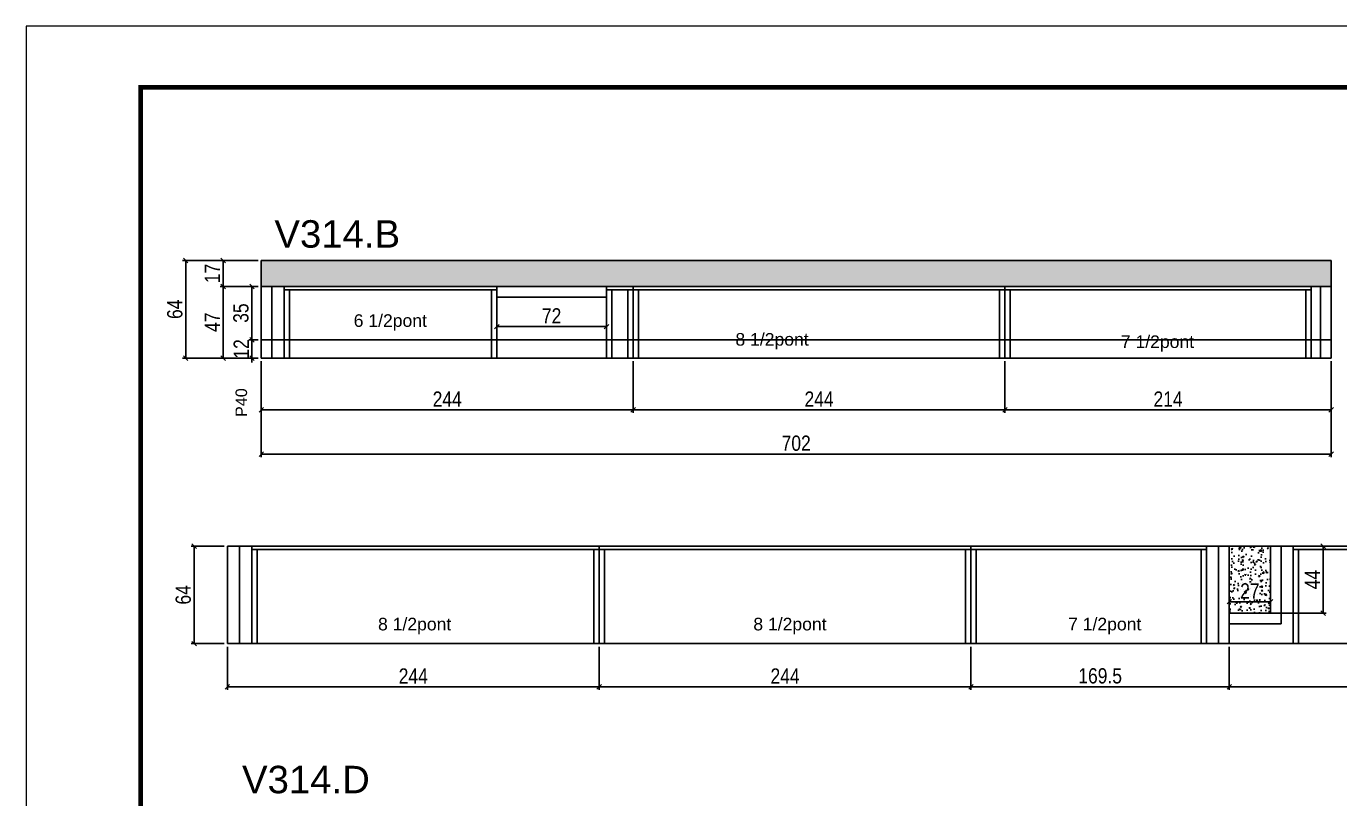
# Model space of a CAD drawing. Extents: x -3394 to 16474, y -5031 to 14397.
# Drawn here: x 5857 to 6719, y 8147 to 8654 of the extents above; entities that cross this region are included whole.
import ezdxf

# ---------------------------------------------------------------- set-up
doc = ezdxf.new("R2010")
doc.units = 0
doc.linetypes.add('DASHED', pattern=[0.75, 0.5, -0.25])
doc.layers.get('0').update_dxf_attribs({"linetype": 'CONTINUOUS'})
doc.layers.get('Defpoints').update_dxf_attribs({"linetype": 'CONTINUOUS'})
for name, color, linetype in [('COTA', 241, 'CONTINUOUS'), ('NOMENCLATURA', 7, 'CONTINUOUS'), ('Painéis', 200, 'CONTINUOUS'), ('PONTALETE', 7, 'CONTINUOUS'), ('SARR_2.2x7', 40, 'CONTINUOUS'), ('SARR_3.5x7', 81, 'CONTINUOUS')]:
    doc.layers.add(name, color=color, linetype=linetype)
doc.layers.add('Folhas', color=255, linetype='CONTINUOUS', lineweight=9)
doc.layers.add('SARRAFO DE PRESSAO', color=251, linetype='DASHED', lineweight=9)
doc.styles.add('ARIAL', font='arial.ttf')
doc.styles.add('COTA TECNICA', font='techl___.ttf', dxfattribs={"height": 10})
doc.dimstyles.new('PAINEL', dxfattribs={"dimtxt": 10, "dimasz": 3, "dimexe": 3, "dimexo": 3, "dimgap": 3, "dimtad": 1, "dimdec": 1, "dimzin": 12, "dimdsep": 46, "dimtxsty": 'COTA TECNICA', "dimblk1": 'OBLIQUE', "dimblk2": 'OBLIQUE', "dimsah": 1, "dimcen": 0.9, "dimclrd": 4, "dimclre": 4, "dimclrt": 240, "dimadec": 1, "dimazin": 3, "dimtfac": 1, "dimtdec": 1, "dimtmove": 0, "dimatfit": 3, "dimfxl": 1, "dimtolj": 1, "dimtzin": 12, "dimarcsym": 0})

# ---------------------------------------------------------------- blocks, each defined once
blk = doc.blocks.new('9999999999')
at = {"layer": 'Folhas'}
blk.add_lwpolyline([(98138.98, 34190.21), (99623.98, 34190.21), (99623.98, 35240.21), (98138.98, 35240.21)], close=True, dxfattribs=at)
at = {"layer": 'Folhas', "color": 30, "const_width": 3}
blk.add_lwpolyline([(98213.98, 34230.21), (99583.98, 34230.21), (99583.98, 35200.21), (98213.98, 35200.21)], close=True, dxfattribs=at)
blk = doc.blocks.new('_Oblique')
at = {"color": 0, "linetype": 'ByBlock', "lineweight": -2}
blk.add_line((-0.5, -0.5), (0.5, 0.5), dxfattribs=at)
blk = doc.blocks.new('*D603')
at = {"layer": 'COTA', "color": 4, "linetype": 'Continuous', "lineweight": -2, "transparency": 16777216}
for p, q in [((6499.47, 8434.06), (6499.47, 8400.09)), ((6713.47, 8434.06), (6713.47, 8400.09)), ((6713.47, 8402.09), (6499.47, 8402.09))]:
    blk.add_line(p, q, dxfattribs=at)
at = {"layer": 'Defpoints', "color": 0, "linetype": 'Continuous', "transparency": 16777216}
for p in [(6499.47, 8436.06), (6713.47, 8436.06), (6499.47, 8402.09)]:
    blk.add_point(p, dxfattribs=at)
at = {"layer": 'COTA', "color": 4, "linetype": 'Continuous', "lineweight": -2, "transparency": 16777216, "xscale": 3, "yscale": 3, "zscale": 3, "rotation": 180}
blk.add_blockref('_Oblique', (6499.47, 8402.09), dxfattribs=at)
at = {"layer": 'COTA', "color": 4, "linetype": 'Continuous', "lineweight": -2, "transparency": 16777216, "xscale": 3, "yscale": 3, "zscale": 3}
blk.add_blockref('_Oblique', (6713.47, 8402.09), dxfattribs=at)
at = {"layer": 'COTA', "color": 240, "linetype": 'Continuous', "transparency": 16777216, "insert": (6606.47, 8409.17), "char_height": 10, "attachment_point": 5, "style": 'COTA TECNICA'}
blk.add_mtext('\\A1;214', dxfattribs=at)
blk = doc.blocks.new('*D604')
at = {"layer": 'COTA', "color": 4, "linetype": 'Continuous', "lineweight": -2, "transparency": 16777216}
for p, q in [((6011.44, 8434.06), (6011.44, 8400.09)), ((6255.47, 8434.06), (6255.47, 8400.09)), ((6255.47, 8402.09), (6011.44, 8402.09))]:
    blk.add_line(p, q, dxfattribs=at)
at = {"layer": 'Defpoints', "color": 0, "linetype": 'Continuous', "transparency": 16777216}
for p in [(6011.44, 8436.06), (6255.47, 8436.06), (6011.44, 8402.09)]:
    blk.add_point(p, dxfattribs=at)
at = {"layer": 'COTA', "color": 4, "linetype": 'Continuous', "lineweight": -2, "transparency": 16777216, "xscale": 3, "yscale": 3, "zscale": 3, "rotation": 180}
blk.add_blockref('_Oblique', (6011.44, 8402.09), dxfattribs=at)
at = {"layer": 'COTA', "color": 4, "linetype": 'Continuous', "lineweight": -2, "transparency": 16777216, "xscale": 3, "yscale": 3, "zscale": 3}
blk.add_blockref('_Oblique', (6255.47, 8402.09), dxfattribs=at)
at = {"layer": 'COTA', "color": 240, "linetype": 'Continuous', "transparency": 16777216, "insert": (6133.45, 8409.17), "char_height": 10, "attachment_point": 5, "style": 'COTA TECNICA'}
blk.add_mtext('\\A1;244', dxfattribs=at)
blk = doc.blocks.new('*D605')
at = {"layer": 'COTA', "color": 4, "linetype": 'Continuous', "lineweight": -2, "transparency": 16777216}
for p, q in [((6011.44, 8434.06), (6011.44, 8371.07)), ((6713.47, 8434.06), (6713.47, 8371.07)), ((6713.47, 8373.07), (6011.44, 8373.07))]:
    blk.add_line(p, q, dxfattribs=at)
at = {"layer": 'Defpoints', "color": 0, "linetype": 'Continuous', "transparency": 16777216}
for p in [(6011.44, 8436.06), (6713.47, 8436.06), (6011.44, 8373.07)]:
    blk.add_point(p, dxfattribs=at)
at = {"layer": 'COTA', "color": 4, "linetype": 'Continuous', "lineweight": -2, "transparency": 16777216, "xscale": 3, "yscale": 3, "zscale": 3, "rotation": 180}
blk.add_blockref('_Oblique', (6011.44, 8373.07), dxfattribs=at)
at = {"layer": 'COTA', "color": 4, "linetype": 'Continuous', "lineweight": -2, "transparency": 16777216, "xscale": 3, "yscale": 3, "zscale": 3}
blk.add_blockref('_Oblique', (6713.47, 8373.07), dxfattribs=at)
at = {"layer": 'COTA', "color": 240, "linetype": 'Continuous', "transparency": 16777216, "insert": (6362.45, 8380.17), "char_height": 10, "attachment_point": 5, "style": 'COTA TECNICA'}
blk.add_mtext('\\A1;702', dxfattribs=at)
blk = doc.blocks.new('*D606')
at = {"layer": 'COTA', "color": 4, "linetype": 'Continuous', "lineweight": -2, "transparency": 16777216}
for p, q in [((6009.44, 8483.06), (5984.4, 8483.06)), ((5986.4, 8436.06), (5986.4, 8483.06)), ((6009.44, 8436.06), (5984.4, 8436.06))]:
    blk.add_line(p, q, dxfattribs=at)
at = {"layer": 'Defpoints', "color": 0, "linetype": 'Continuous', "transparency": 16777216}
for p in [(5986.4, 8483.06), (6011.44, 8483.06), (6011.44, 8436.06)]:
    blk.add_point(p, dxfattribs=at)
at = {"layer": 'COTA', "color": 4, "linetype": 'Continuous', "lineweight": -2, "transparency": 16777216, "xscale": 3, "yscale": 3, "zscale": 3}
for p, rotation in [((5986.4, 8483.06), 90), ((5986.4, 8436.06), 270)]:
    blk.add_blockref('_Oblique', p, dxfattribs=dict(at, rotation=rotation))
at = {"layer": 'COTA', "color": 240, "linetype": 'Continuous', "transparency": 16777216, "insert": (5979.32, 8459.56), "char_height": 10, "attachment_point": 5, "rotation": 90, "style": 'COTA TECNICA'}
blk.add_mtext('\\A1;47', dxfattribs=at)
blk = doc.blocks.new('*D607')
at = {"layer": 'COTA', "color": 4, "linetype": 'Continuous', "lineweight": -2, "transparency": 16777216}
for p, q in [((6009.44, 8500.06), (5984.4, 8500.06)), ((5986.4, 8483.06), (5986.4, 8500.06)), ((6009.44, 8483.06), (5984.4, 8483.06))]:
    blk.add_line(p, q, dxfattribs=at)
at = {"layer": 'Defpoints', "color": 0, "linetype": 'Continuous', "transparency": 16777216}
for p in [(5986.4, 8500.06), (6011.44, 8500.06), (6011.44, 8483.06)]:
    blk.add_point(p, dxfattribs=at)
at = {"layer": 'COTA', "color": 4, "linetype": 'Continuous', "lineweight": -2, "transparency": 16777216, "xscale": 3, "yscale": 3, "zscale": 3}
for p, rotation in [((5986.4, 8500.06), 90), ((5986.4, 8483.06), 270)]:
    blk.add_blockref('_Oblique', p, dxfattribs=dict(at, rotation=rotation))
at = {"layer": 'COTA', "color": 240, "linetype": 'Continuous', "transparency": 16777216, "insert": (5979.32, 8491.56), "char_height": 10, "attachment_point": 5, "rotation": 90, "style": 'COTA TECNICA'}
blk.add_mtext('\\A1;17', dxfattribs=at)
blk = doc.blocks.new('*D608')
at = {"layer": 'COTA', "color": 4, "linetype": 'Continuous', "lineweight": -2, "transparency": 16777216}
for p, q in [((6009.44, 8500.06), (5959.83, 8500.06)), ((5961.83, 8500.06), (5961.83, 8436.06)), ((6009.44, 8436.06), (5959.83, 8436.06))]:
    blk.add_line(p, q, dxfattribs=at)
at = {"layer": 'Defpoints', "color": 0, "linetype": 'Continuous', "transparency": 16777216}
for p in [(6011.44, 8500.06), (5961.83, 8436.06), (6011.44, 8436.06)]:
    blk.add_point(p, dxfattribs=at)
at = {"layer": 'COTA', "color": 4, "linetype": 'Continuous', "lineweight": -2, "transparency": 16777216, "xscale": 3, "yscale": 3, "zscale": 3}
for p, rotation in [((5961.83, 8500.06), 90), ((5961.83, 8436.06), 270)]:
    blk.add_blockref('_Oblique', p, dxfattribs=dict(at, rotation=rotation))
at = {"layer": 'COTA', "color": 240, "linetype": 'Continuous', "transparency": 16777216, "insert": (5954.73, 8468.06), "char_height": 10, "attachment_point": 5, "rotation": 90, "style": 'COTA TECNICA'}
blk.add_mtext('\\A1;64', dxfattribs=at)
blk = doc.blocks.new('*D602')
at = {"layer": 'COTA', "color": 4, "linetype": 'Continuous', "lineweight": -2, "transparency": 16777216}
for p, q in [((6255.47, 8434.06), (6255.47, 8400.09)), ((6499.47, 8434.06), (6499.47, 8400.09)), ((6255.47, 8402.09), (6499.47, 8402.09))]:
    blk.add_line(p, q, dxfattribs=at)
at = {"layer": 'Defpoints', "color": 0, "linetype": 'Continuous', "transparency": 16777216}
for p in [(6255.47, 8436.06), (6499.47, 8436.06), (6499.47, 8402.09)]:
    blk.add_point(p, dxfattribs=at)
at = {"layer": 'COTA', "color": 4, "linetype": 'Continuous', "lineweight": -2, "transparency": 16777216, "xscale": 3, "yscale": 3, "zscale": 3, "rotation": 180}
blk.add_blockref('_Oblique', (6255.47, 8402.09), dxfattribs=at)
at = {"layer": 'COTA', "color": 4, "linetype": 'Continuous', "lineweight": -2, "transparency": 16777216, "xscale": 3, "yscale": 3, "zscale": 3}
blk.add_blockref('_Oblique', (6499.47, 8402.09), dxfattribs=at)
at = {"layer": 'COTA', "color": 240, "linetype": 'Continuous', "transparency": 16777216, "insert": (6377.47, 8409.17), "char_height": 10, "attachment_point": 5, "style": 'COTA TECNICA'}
blk.add_mtext('\\A1;244', dxfattribs=at)
blk = doc.blocks.new('*D743')
at = {"layer": 'COTA', "color": 4, "linetype": 'Continuous', "lineweight": -2, "transparency": 16777216}
for p, q in [((5989.16, 8246.77), (5989.16, 8218.46)), ((6233.16, 8246.77), (6233.16, 8218.46)), ((5989.16, 8220.46), (6233.16, 8220.46))]:
    blk.add_line(p, q, dxfattribs=at)
at = {"layer": 'Defpoints', "color": 0, "linetype": 'Continuous', "transparency": 16777216}
for p in [(5989.16, 8248.77), (6233.16, 8248.77), (6233.16, 8220.46)]:
    blk.add_point(p, dxfattribs=at)
at = {"layer": 'COTA', "color": 4, "linetype": 'Continuous', "lineweight": -2, "transparency": 16777216, "xscale": 3, "yscale": 3, "zscale": 3, "rotation": 180}
blk.add_blockref('_Oblique', (5989.16, 8220.46), dxfattribs=at)
at = {"layer": 'COTA', "color": 4, "linetype": 'Continuous', "lineweight": -2, "transparency": 16777216, "xscale": 3, "yscale": 3, "zscale": 3}
blk.add_blockref('_Oblique', (6233.16, 8220.46), dxfattribs=at)
at = {"layer": 'COTA', "color": 240, "linetype": 'Continuous', "transparency": 16777216, "insert": (6111.16, 8227.53), "char_height": 10, "attachment_point": 5, "style": 'COTA TECNICA'}
blk.add_mtext('\\A1;244', dxfattribs=at)
blk = doc.blocks.new('*D744')
at = {"layer": 'COTA', "color": 4, "linetype": 'Continuous', "lineweight": -2, "transparency": 16777216}
for p, q in [((6646.66, 8246.77), (6646.66, 8218.46)), ((6839.16, 8246.77), (6839.16, 8218.46)), ((6646.66, 8220.46), (6839.16, 8220.46))]:
    blk.add_line(p, q, dxfattribs=at)
at = {"layer": 'Defpoints', "color": 0, "linetype": 'Continuous', "transparency": 16777216}
for p in [(6646.66, 8248.77), (6839.16, 8248.77), (6839.16, 8220.46)]:
    blk.add_point(p, dxfattribs=at)
at = {"layer": 'COTA', "color": 4, "linetype": 'Continuous', "lineweight": -2, "transparency": 16777216, "xscale": 3, "yscale": 3, "zscale": 3, "rotation": 180}
blk.add_blockref('_Oblique', (6646.66, 8220.46), dxfattribs=at)
at = {"layer": 'COTA', "color": 4, "linetype": 'Continuous', "lineweight": -2, "transparency": 16777216, "xscale": 3, "yscale": 3, "zscale": 3}
blk.add_blockref('_Oblique', (6839.16, 8220.46), dxfattribs=at)
at = {"layer": 'COTA', "color": 240, "linetype": 'Continuous', "transparency": 16777216, "insert": (6742.91, 8227.6), "char_height": 10, "attachment_point": 5, "style": 'COTA TECNICA'}
blk.add_mtext('\\A1;192.5', dxfattribs=at)
blk = doc.blocks.new('*D761')
at = {"layer": 'COTA', "color": 4, "linetype": 'Continuous', "lineweight": -2, "transparency": 16777216}
for p, q in [((5987.16, 8312.77), (5965.35, 8312.77)), ((5967.35, 8312.77), (5967.35, 8248.77)), ((5987.16, 8248.77), (5965.35, 8248.77))]:
    blk.add_line(p, q, dxfattribs=at)
at = {"layer": 'Defpoints', "color": 0, "linetype": 'Continuous', "transparency": 16777216}
for p in [(5989.16, 8312.77), (5967.35, 8248.77), (5989.16, 8248.77)]:
    blk.add_point(p, dxfattribs=at)
at = {"layer": 'COTA', "color": 4, "linetype": 'Continuous', "lineweight": -2, "transparency": 16777216, "xscale": 3, "yscale": 3, "zscale": 3}
for p, rotation in [((5967.35, 8312.77), 90), ((5967.35, 8248.77), 270)]:
    blk.add_blockref('_Oblique', p, dxfattribs=dict(at, rotation=rotation))
at = {"layer": 'COTA', "color": 240, "linetype": 'Continuous', "transparency": 16777216, "insert": (5960.25, 8280.77), "char_height": 10, "attachment_point": 5, "rotation": 90, "style": 'COTA TECNICA'}
blk.add_mtext('\\A1;64', dxfattribs=at)
blk = doc.blocks.new('*D753')
at = {"layer": 'COTA', "color": 4, "linetype": 'Continuous', "lineweight": -2, "transparency": 16777216}
for p, q in [((6233.16, 8246.77), (6233.16, 8218.46)), ((6477.16, 8246.77), (6477.16, 8218.46)), ((6233.16, 8220.46), (6477.16, 8220.46))]:
    blk.add_line(p, q, dxfattribs=at)
at = {"layer": 'Defpoints', "color": 0, "linetype": 'Continuous', "transparency": 16777216}
for p in [(6233.16, 8248.77), (6477.16, 8248.77), (6477.16, 8220.46)]:
    blk.add_point(p, dxfattribs=at)
at = {"layer": 'COTA', "color": 4, "linetype": 'Continuous', "lineweight": -2, "transparency": 16777216, "xscale": 3, "yscale": 3, "zscale": 3, "rotation": 180}
blk.add_blockref('_Oblique', (6233.16, 8220.46), dxfattribs=at)
at = {"layer": 'COTA', "color": 4, "linetype": 'Continuous', "lineweight": -2, "transparency": 16777216, "xscale": 3, "yscale": 3, "zscale": 3}
blk.add_blockref('_Oblique', (6477.16, 8220.46), dxfattribs=at)
at = {"layer": 'COTA', "color": 240, "linetype": 'Continuous', "transparency": 16777216, "insert": (6355.16, 8227.53), "char_height": 10, "attachment_point": 5, "style": 'COTA TECNICA'}
blk.add_mtext('\\A1;244', dxfattribs=at)
blk = doc.blocks.new('*D754')
at = {"layer": 'COTA', "color": 4, "linetype": 'Continuous', "lineweight": -2, "transparency": 16777216}
for p, q in [((6477.16, 8246.77), (6477.16, 8218.46)), ((6646.66, 8246.77), (6646.66, 8218.46)), ((6477.16, 8220.46), (6646.66, 8220.46))]:
    blk.add_line(p, q, dxfattribs=at)
at = {"layer": 'Defpoints', "color": 0, "linetype": 'Continuous', "transparency": 16777216}
for p in [(6477.16, 8248.77), (6646.66, 8248.77), (6646.66, 8220.46)]:
    blk.add_point(p, dxfattribs=at)
at = {"layer": 'COTA', "color": 4, "linetype": 'Continuous', "lineweight": -2, "transparency": 16777216, "xscale": 3, "yscale": 3, "zscale": 3, "rotation": 180}
blk.add_blockref('_Oblique', (6477.16, 8220.46), dxfattribs=at)
at = {"layer": 'COTA', "color": 4, "linetype": 'Continuous', "lineweight": -2, "transparency": 16777216, "xscale": 3, "yscale": 3, "zscale": 3}
blk.add_blockref('_Oblique', (6646.66, 8220.46), dxfattribs=at)
at = {"layer": 'COTA', "color": 240, "linetype": 'Continuous', "transparency": 16777216, "insert": (6561.91, 8227.6), "char_height": 10, "attachment_point": 5, "style": 'COTA TECNICA'}
blk.add_mtext('\\A1;169.5', dxfattribs=at)
blk = doc.blocks.new('*D765')
at = {"layer": 'COTA', "color": 4, "linetype": 'Continuous', "lineweight": -2, "transparency": 16777216}
for p, q in [((6675.66, 8312.77), (6710.29, 8312.77)), ((6708.29, 8312.77), (6708.29, 8268.77)), ((6675.66, 8268.77), (6710.29, 8268.77))]:
    blk.add_line(p, q, dxfattribs=at)
at = {"layer": 'Defpoints', "color": 0, "linetype": 'Continuous', "transparency": 16777216}
for p in [(6673.66, 8312.77), (6673.66, 8268.77), (6708.29, 8268.77)]:
    blk.add_point(p, dxfattribs=at)
at = {"layer": 'COTA', "color": 4, "linetype": 'Continuous', "lineweight": -2, "transparency": 16777216, "xscale": 3, "yscale": 3, "zscale": 3}
for p, rotation in [((6708.29, 8312.77), 90), ((6708.29, 8268.77), 270)]:
    blk.add_blockref('_Oblique', p, dxfattribs=dict(at, rotation=rotation))
at = {"layer": 'COTA', "color": 240, "linetype": 'Continuous', "transparency": 16777216, "insert": (6701.22, 8290.77), "char_height": 10, "attachment_point": 5, "rotation": 90, "style": 'COTA TECNICA'}
blk.add_mtext('\\A1;44', dxfattribs=at)
blk = doc.blocks.new('*D766')
at = {"layer": 'COTA', "color": 4, "linetype": 'Continuous', "lineweight": -2, "transparency": 16777216}
for p, q in [((6646.66, 8270.77), (6646.66, 8278.28)), ((6673.66, 8276.28), (6646.66, 8276.28)), ((6673.66, 8270.77), (6673.66, 8278.28))]:
    blk.add_line(p, q, dxfattribs=at)
at = {"layer": 'Defpoints', "color": 0, "linetype": 'Continuous', "transparency": 16777216}
for p in [(6646.66, 8276.28), (6646.66, 8268.77), (6673.66, 8268.77)]:
    blk.add_point(p, dxfattribs=at)
at = {"layer": 'COTA', "color": 4, "linetype": 'Continuous', "lineweight": -2, "transparency": 16777216, "xscale": 3, "yscale": 3, "zscale": 3, "rotation": 180}
blk.add_blockref('_Oblique', (6646.66, 8276.28), dxfattribs=at)
at = {"layer": 'COTA', "color": 4, "linetype": 'Continuous', "lineweight": -2, "transparency": 16777216, "xscale": 3, "yscale": 3, "zscale": 3}
blk.add_blockref('_Oblique', (6673.66, 8276.28), dxfattribs=at)
at = {"layer": 'COTA', "color": 240, "linetype": 'Continuous', "transparency": 16777216, "insert": (6660.16, 8283.35), "char_height": 10, "attachment_point": 5, "style": 'COTA TECNICA'}
blk.add_mtext('\\A1;27', dxfattribs=at)
blk = doc.blocks.new('*D2146')
at = {"layer": 'COTA', "color": 4, "linetype": 'Continuous', "lineweight": -2, "transparency": 16777216}
for p, q in [((6165.94, 8474.06), (6165.94, 8454.68)), ((6237.94, 8474.06), (6237.94, 8454.68)), ((6237.94, 8456.68), (6165.94, 8456.68))]:
    blk.add_line(p, q, dxfattribs=at)
at = {"layer": 'Defpoints', "color": 0, "linetype": 'Continuous', "transparency": 16777216}
for p in [(6165.94, 8476.06), (6237.94, 8476.06), (6165.94, 8456.68)]:
    blk.add_point(p, dxfattribs=at)
at = {"layer": 'COTA', "color": 4, "linetype": 'Continuous', "lineweight": -2, "transparency": 16777216, "xscale": 3, "yscale": 3, "zscale": 3, "rotation": 180}
blk.add_blockref('_Oblique', (6165.94, 8456.68), dxfattribs=at)
at = {"layer": 'COTA', "color": 4, "linetype": 'Continuous', "lineweight": -2, "transparency": 16777216, "xscale": 3, "yscale": 3, "zscale": 3}
blk.add_blockref('_Oblique', (6237.94, 8456.68), dxfattribs=at)
at = {"layer": 'COTA', "color": 240, "linetype": 'Continuous', "transparency": 16777216, "insert": (6201.94, 8463.75), "char_height": 10, "attachment_point": 5, "style": 'COTA TECNICA'}
blk.add_mtext('\\A1;72', dxfattribs=at)
blk = doc.blocks.new('*D2147')
at = {"layer": 'COTA', "color": 4, "linetype": 'Continuous', "lineweight": -2, "transparency": 16777216}
for p, q in [((6009.44, 8483.06), (6003.33, 8483.06)), ((6005.33, 8448.06), (6005.33, 8483.06)), ((6009.44, 8448.06), (6003.33, 8448.06))]:
    blk.add_line(p, q, dxfattribs=at)
at = {"layer": 'Defpoints', "color": 0, "linetype": 'Continuous', "transparency": 16777216}
for p in [(6005.33, 8483.06), (6011.44, 8483.06), (6011.44, 8448.06)]:
    blk.add_point(p, dxfattribs=at)
at = {"layer": 'COTA', "color": 4, "linetype": 'Continuous', "lineweight": -2, "transparency": 16777216, "xscale": 3, "yscale": 3, "zscale": 3}
for p, rotation in [((6005.33, 8483.06), 90), ((6005.33, 8448.06), 270)]:
    blk.add_blockref('_Oblique', p, dxfattribs=dict(at, rotation=rotation))
at = {"layer": 'COTA', "color": 240, "linetype": 'Continuous', "transparency": 16777216, "insert": (5998.11, 8465.56), "char_height": 10, "attachment_point": 5, "rotation": 90, "style": 'COTA TECNICA'}
blk.add_mtext('\\A1;35', dxfattribs=at)
blk = doc.blocks.new('*D2148')
at = {"layer": 'COTA', "color": 4, "linetype": 'Continuous', "lineweight": -2, "transparency": 16777216}
for p, q in [((6009.44, 8483.06), (6003.33, 8483.06)), ((6005.33, 8483.06), (6005.33, 8448.06)), ((6009.44, 8448.06), (6003.33, 8448.06))]:
    blk.add_line(p, q, dxfattribs=at)
at = {"layer": 'Defpoints', "color": 0, "linetype": 'Continuous', "transparency": 16777216}
for p in [(6011.44, 8483.06), (6005.33, 8448.06), (6011.44, 8448.06)]:
    blk.add_point(p, dxfattribs=at)
at = {"layer": 'COTA', "color": 4, "linetype": 'Continuous', "lineweight": -2, "transparency": 16777216, "xscale": 3, "yscale": 3, "zscale": 3}
for p, rotation in [((6005.33, 8483.06), 90), ((6005.33, 8448.06), 270)]:
    blk.add_blockref('_Oblique', p, dxfattribs=dict(at, rotation=rotation))
at = {"layer": 'COTA', "color": 240, "linetype": 'Continuous', "transparency": 16777216, "insert": (5998.11, 8465.56), "char_height": 10, "attachment_point": 5, "rotation": 90, "style": 'COTA TECNICA'}
blk.add_mtext('\\A1;35', dxfattribs=at)
blk = doc.blocks.new('*D2149')
at = {"layer": 'COTA', "color": 4, "linetype": 'Continuous', "lineweight": -2, "transparency": 16777216}
for p, q in [((6009.44, 8448.06), (6003.33, 8448.06)), ((6005.33, 8448.06), (6005.33, 8451.06)), ((6005.33, 8448.06), (6005.33, 8436.06)), ((6009.44, 8436.06), (6003.33, 8436.06)), ((6005.33, 8436.06), (6005.33, 8433.06))]:
    blk.add_line(p, q, dxfattribs=at)
at = {"layer": 'Defpoints', "color": 0, "linetype": 'Continuous', "transparency": 16777216}
for p in [(6011.44, 8448.06), (6005.33, 8436.06), (6011.44, 8436.06)]:
    blk.add_point(p, dxfattribs=at)
at = {"layer": 'COTA', "color": 4, "linetype": 'Continuous', "lineweight": -2, "transparency": 16777216, "xscale": 3, "yscale": 3, "zscale": 3}
for p, rotation in [((6005.33, 8448.06), 270), ((6005.33, 8436.06), 90)]:
    blk.add_blockref('_Oblique', p, dxfattribs=dict(at, rotation=rotation))
at = {"layer": 'COTA', "color": 240, "linetype": 'Continuous', "transparency": 16777216, "insert": (5998.27, 8442.06), "char_height": 10, "attachment_point": 5, "rotation": 90, "style": 'COTA TECNICA'}
blk.add_mtext('\\A1;12', dxfattribs=at)

msp = doc.modelspace()

# ---------------------------------------------------------------- hatches: boundary and pattern name
at = {"layer": 'COTA', "linetype": 'Continuous'}
h = msp.add_hatch(dxfattribs=at)
h.set_pattern_fill('AR-CONC', color=256, scale=0.05)
h.set_pattern_definition([(50, (-1714.3276, 0), (9.1092334, -0.7969543), [0.9525, -10.4775]), (355, (-1714.328, 0), (-1.762171, 9.552842), [0.762, -8.382029]), (100.451445, (-1713.5685, -0.066), (7.3470624, 8.7558876), [0.8095004, -8.904512]), (46.1842, (-1714.328, 2.54), (13.553952, -2.102116), [1.42875, -15.71625]), (96.63556, (-1713.198, 2.365), (11.870207, 12.371306), [1.214251, -13.35678]), (351.18415, (-1714.328, 2.54), (11.870207, 12.371306), [1.142998, -12.572987]), (21, (-1713.0576, 1.905), (7.5807196, -5.11326), [0.9525, -10.4775]), (326, (-1713.058, 1.905), (3.0901014, 9.209398), [0.762, -8.382]), (71.451445, (-1712.426, 1.479), (10.670821, 4.0961384), [0.8095004, -8.904497]), (37.5, (-1714.3276, 0), (0.1544302, 4.2277519), [0, -8.2804, 0, -8.509, 0, -8.41375]), (7.5, (-1714.3276, 0), (3.3409831, 5.0090287), [0, -4.8514, 0, -8.0899, 0, -3.20675]), (327.5, (-1717.1597, 0), (6.7795298, -0.2864372), [0, -3.175, 0, -9.906, 0, -13.1445]), (317.5, (-1718.4297, 0), (7.406459, 1.2713246), [0, -4.1275, 0, -6.5786, 0, -9.3345])])
h.paths.add_polyline_path([(6011.44, 8500.06), (6011.44, 8483.06), (6713.47, 8483.06), (6713.47, 8500.06)])
h = msp.add_hatch(dxfattribs=at)
h.set_pattern_fill('AR-CONC', color=256, scale=0.05)
h.set_pattern_definition([(50, (-5688.274, 444.966), (9.1092334, -0.7969543), [0.9525, -10.4775]), (355, (-5688.274, 444.966), (-1.762171, 9.552842), [0.762, -8.382029]), (100.451445, (-5687.515, 444.899), (7.3470624, 8.7558876), [0.8095004, -8.904512]), (46.1842, (-5688.274, 447.506), (13.553952, -2.102116), [1.42875, -15.71625]), (96.63556, (-5687.145, 447.33), (11.870207, 12.371306), [1.214251, -13.35678]), (351.18415, (-5688.274, 447.506), (11.870207, 12.371306), [1.142998, -12.572987]), (21, (-5687.004, 446.871), (7.5807196, -5.11326), [0.9525, -10.4775]), (326, (-5687.004, 446.871), (3.0901014, 9.2093983), [0.762, -8.382]), (71.451445, (-5686.373, 446.4445), (10.670821, 4.0961384), [0.8095004, -8.904497]), (37.5, (-5688.2744, 444.9656), (0.15443016, 4.22775194), [0, -8.2804, 0, -8.509, 0, -8.41375]), (7.5, (-5688.2744, 444.9656), (3.3409831, 5.0090287), [0, -4.8514, 0, -8.0899, 0, -3.20675]), (327.5, (-5691.1065, 444.9656), (6.77952976, -0.2864372), [0, -3.175, 0, -9.906, 0, -13.1445]), (317.5, (-5692.3765, 444.9656), (7.406459, 1.2713246), [0, -4.1275, 0, -6.5786, 0, -9.3345])])
h.paths.add_polyline_path([(6646.66, 8312.77), (6646.66, 8268.77), (6673.66, 8268.77), (6673.66, 8312.77)])

# ---------------------------------------------------------------- linework, layer by layer
for p, q in [((6011.44, 8483.06), (6011.44, 8500.06)), ((6713.47, 8500.06), (6011.44, 8500.06)), ((6713.47, 8483.06), (6713.47, 8500.06)), ((6646.66, 8312.77), (6673.66, 8312.77))]:
    msp.add_line(p, q, dxfattribs=at)
at = {"layer": 'Painéis', "linetype": 'Continuous'}
for p, q in [((6713.47, 8483.06), (6011.44, 8483.06)), ((6011.44, 8483.06), (6011.44, 8436.06)), ((6255.47, 8483.06), (6255.47, 8436.06)), ((6255.47, 8483.06), (6255.47, 8436.06)), ((6255.47, 8483.06), (6255.47, 8436.06)), ((6499.47, 8483.06), (6499.47, 8436.06)), ((6713.47, 8483.06), (6713.47, 8436.06)), ((6255.47, 8448.06), (6011.44, 8448.06)), ((6713.47, 8448.06), (6011.44, 8448.06)), ((6713.47, 8436.06), (6011.44, 8436.06)), ((5989.16, 8312.77), (6646.66, 8312.77)), ((5989.16, 8312.77), (5989.16, 8248.77)), ((5989.16, 8312.77), (5989.16, 8248.77)), ((6233.16, 8312.77), (6233.16, 8248.77)), ((6477.16, 8312.77), (6477.16, 8248.77)), ((6646.66, 8312.77), (6646.66, 8248.77)), ((6673.66, 8312.77), (6673.66, 8268.77)), ((6673.66, 8312.77), (7249.16, 8312.77)), ((6646.66, 8268.77), (6673.66, 8268.77)), ((5989.16, 8248.77), (7249.16, 8248.77))]:
    msp.add_line(p, q, dxfattribs=at)
at = {"layer": 'SARR_2.2x7', "ltscale": 25}
for p, q in [((6018.44, 8483.06), (6018.44, 8436.06)), ((6706.47, 8483.06), (6706.47, 8436.06)), ((6237.94, 8476.06), (6165.94, 8476.06)), ((5997.19, 8312.77), (5997.19, 8248.77)), ((6639.66, 8312.77), (6639.66, 8248.77)), ((6680.66, 8312.77), (6680.66, 8268.77)), ((6673.66, 8268.77), (6680.66, 8268.77)), ((6680.66, 8268.77), (6680.66, 8261.77)), ((6646.66, 8261.77), (6680.66, 8261.77))]:
    msp.add_line(p, q, dxfattribs=at)
for points in [[(6165.94, 8480.86), (6026.44, 8480.86), (6026.44, 8483.06), (6165.94, 8483.06)], [(6255.47, 8480.86), (6237.94, 8480.86), (6237.94, 8483.06), (6255.47, 8483.06)], [(6499.47, 8480.86), (6255.47, 8480.86), (6255.47, 8483.06), (6499.47, 8483.06)], [(6477.16, 8310.57), (6233.16, 8310.57), (6233.16, 8312.77), (6477.16, 8312.77)], [(6631.66, 8310.57), (6477.16, 8310.57), (6477.16, 8312.77), (6631.66, 8312.77)], [(6839.16, 8310.57), (6688.66, 8310.57), (6688.66, 8312.77), (6839.16, 8312.77)]]:
    msp.add_lwpolyline(points, close=True, dxfattribs=at)
at = {"layer": 'SARR_2.2x7', "ltscale": 25, "elevation": 0}
for points in [[(6499.47, 8480.86), (6700.47, 8480.86), (6700.47, 8483.06), (6499.47, 8483.06)], [(6233.16, 8310.57), (6005.19, 8310.57), (6005.19, 8312.77), (6233.16, 8312.77)]]:
    msp.add_lwpolyline(points, close=True, dxfattribs=at)
at = {"layer": 'SARR_3.5x7'}
for points in [[(6026.44, 8436.06), (6029.94, 8436.06), (6029.94, 8480.86), (6026.44, 8480.86)], [(6165.94, 8436.06), (6162.44, 8436.06), (6162.44, 8480.86), (6165.94, 8480.86)], [(6241.44, 8436.06), (6237.94, 8436.06), (6237.94, 8480.86), (6241.44, 8480.86)], [(6255.47, 8436.06), (6251.97, 8436.06), (6251.97, 8480.86), (6255.47, 8480.86)], [(6258.97, 8436.06), (6255.47, 8436.06), (6255.47, 8480.86), (6258.97, 8480.86)], [(6499.47, 8436.06), (6495.97, 8436.06), (6495.97, 8480.86), (6499.47, 8480.86)], [(6502.97, 8436.06), (6499.47, 8436.06), (6499.47, 8480.86), (6502.97, 8480.86)], [(6233.16, 8248.77), (6236.66, 8248.77), (6236.66, 8310.57), (6233.16, 8310.57)], [(6477.16, 8248.77), (6480.66, 8248.77), (6480.66, 8310.57), (6477.16, 8310.57)], [(6628.16, 8248.77), (6631.66, 8248.77), (6631.66, 8310.57), (6628.16, 8310.57)], [(6688.66, 8248.77), (6692.16, 8248.77), (6692.16, 8310.57), (6688.66, 8310.57)]]:
    msp.add_lwpolyline(points, close=True, dxfattribs=at)
at = {"layer": 'SARR_3.5x7', "elevation": 0}
for points in [[(6700.47, 8436.06), (6696.97, 8436.06), (6696.97, 8480.86), (6700.47, 8480.86)], [(6005.19, 8248.77), (6008.69, 8248.77), (6008.69, 8310.57), (6005.19, 8310.57)], [(6233.16, 8248.77), (6229.66, 8248.77), (6229.66, 8310.57), (6233.16, 8310.57)], [(6477.16, 8248.77), (6473.66, 8248.77), (6473.66, 8310.57), (6477.16, 8310.57)]]:
    msp.add_lwpolyline(points, close=True, dxfattribs=at)

# ---------------------------------------------------------------- block references
at = {"layer": 'SARRAFO DE PRESSAO', "color": 6, "linetype": 'ByBlock'}
msp.add_blockref('9999999999', (-92281.77, -26586.53), dxfattribs=at)

# ---------------------------------------------------------------- texts
at = {"layer": 'NOMENCLATURA', "linetype": 'Continuous', "style": 'ARIAL'}
for s, p in [('V314.B', (6020.05, 8508.48)), ('V314.D', (5998.8, 8150.64))]:
    msp.add_text(s, height=18, dxfattribs=at).set_placement(p)
msp.add_text('P40', height=7.567, rotation=90, dxfattribs=at).set_placement((6002.09, 8397.46))
at = {"layer": 'PONTALETE', "linetype": 'Continuous', "style": 'ARIAL'}
for s, p in [('6 1/2pont', (6072.07, 8456.53)), ('8 1/2pont', (6322.58, 8444.23)), ('7 1/2pont', (6575.5, 8442.69)), ('8 1/2pont', (6088.04, 8257.47)), ('8 1/2pont', (6334.32, 8257.47)), ('7 1/2pont', (6540.87, 8257.47))]:
    msp.add_text(s, height=8.25, dxfattribs=at).set_placement(p)

# ---------------------------------------------------------------- dimensions: what is measured, and where the dimension line sits
at = {"layer": 'COTA', "linetype": 'Continuous'}
for base, p1, p2, angle, override, picture, middle in [((5961.83, 8436.06), (6011.44, 8500.06), (6011.44, 8436.06), 90, {"dimexe": 2, "dimexo": 2, "dimgap": 2, "dimadec": 8, "dimtix": 1, "dimatfit": 2, "dimldrblk": 'Oblique'}, '*D608', (5954.73, 8468.06)), ((5986.4, 8500.06), (6011.44, 8483.06), (6011.44, 8500.06), 90, {"dimexe": 2, "dimexo": 2, "dimgap": 2, "dimadec": 8, "dimtix": 1, "dimatfit": 2, "dimldrblk": 'Oblique'}, '*D607', (5979.32, 8491.56)), ((5986.4, 8483.06), (6011.44, 8436.06), (6011.44, 8483.06), 90, {"dimexe": 2, "dimexo": 2, "dimgap": 2, "dimadec": 8, "dimtix": 1, "dimatfit": 2, "dimldrblk": 'Oblique'}, '*D606', (5979.32, 8459.56)), ((6005.33, 8483.06), (6011.44, 8448.06), (6011.44, 8483.06), 90, {"dimexe": 2, "dimexo": 2, "dimgap": 2, "dimadec": 8, "dimtix": 1, "dimatfit": 2, "dimldrblk": 'Oblique'}, '*D2147', (5998.11, 8465.56)), ((6005.33, 8448.06), (6011.44, 8483.06), (6011.44, 8448.06), 90, {"dimexe": 2, "dimexo": 2, "dimgap": 2, "dimadec": 8, "dimtix": 1, "dimtmove": 1, "dimatfit": 2, "dimldrblk": 'Oblique'}, '*D2148', (5998.11, 8465.56)), ((6005.33, 8436.06), (6011.44, 8448.06), (6011.44, 8436.06), 90, {"dimexe": 2, "dimexo": 2, "dimgap": 2, "dimadec": 8, "dimtix": 1, "dimtmove": 1, "dimatfit": 2, "dimldrblk": 'Oblique'}, '*D2149', (5998.27, 8442.06)), ((6011.44, 8402.09), (6255.47, 8436.06), (6011.44, 8436.06), 180, {"dimexe": 2, "dimexo": 2, "dimgap": 2, "dimadec": 8, "dimtix": 1, "dimatfit": 2, "dimldrblk": 'Oblique'}, '*D604', (6133.45, 8409.17)), ((6011.44, 8373.07), (6713.47, 8436.06), (6011.44, 8436.06), 180, {"dimexe": 2, "dimexo": 2, "dimgap": 2, "dimadec": 8, "dimtix": 1, "dimatfit": 2, "dimldrblk": 'Oblique'}, '*D605', (6362.45, 8380.17)), ((6499.47, 8402.09), (6713.47, 8436.06), (6499.47, 8436.06), 180, {"dimexe": 2, "dimexo": 2, "dimgap": 2, "dimadec": 8, "dimtix": 1, "dimatfit": 2, "dimldrblk": 'Oblique'}, '*D603', (6606.47, 8409.17)), ((5967.35, 8248.77), (5989.16, 8312.77), (5989.16, 8248.77), 90, {"dimexe": 2, "dimexo": 2, "dimgap": 2, "dimadec": 8, "dimtix": 1, "dimatfit": 2, "dimldrblk": 'Oblique'}, '*D761', (5960.25, 8280.77)), ((6708.29, 8268.77), (6673.66, 8312.77), (6673.66, 8268.77), 90, {"dimexe": 2, "dimexo": 2, "dimgap": 2, "dimadec": 8, "dimtix": 1, "dimatfit": 2, "dimldrblk": 'Oblique'}, '*D765', (6701.22, 8290.77))]:
    dim = msp.add_linear_dim(base=base, p1=p1, p2=p2, angle=angle, dimstyle='PAINEL', override=override, dxfattribs=at)
    dim.commit()
    dim.dimension.update_dxf_attribs({"geometry": picture, "text_midpoint": middle})
for base, p1, p2, override, picture, middle in [((6165.94, 8456.68), (6237.94, 8476.06), (6165.94, 8476.06), {"dimexe": 2, "dimexo": 2, "dimgap": 2, "dimadec": 8, "dimtix": 1, "dimatfit": 2, "dimldrblk": 'Oblique'}, '*D2146', (6201.94, 8463.75)), ((6499.47, 8402.09), (6255.47, 8436.06), (6499.47, 8436.06), {"dimexe": 2, "dimexo": 2, "dimgap": 2, "dimadec": 8, "dimtix": 1, "dimatfit": 2, "dimldrblk": 'Oblique'}, '*D602', (6377.47, 8409.17)), ((6646.66, 8276.28), (6673.66, 8268.77), (6646.66, 8268.77), {"dimexe": 2, "dimexo": 2, "dimgap": 2, "dimadec": 8, "dimtix": 1, "dimatfit": 2, "dimldrblk": 'Oblique'}, '*D766', (6660.16, 8283.35)), ((6233.16, 8220.46), (5989.16, 8248.77), (6233.16, 8248.77), {"dimexe": 2, "dimexo": 2, "dimgap": 2, "dimadec": 8, "dimtix": 1, "dimatfit": 2, "dimldrblk": 'Oblique'}, '*D743', (6111.16, 8227.53)), ((6477.16, 8220.46), (6233.16, 8248.77), (6477.16, 8248.77), {"dimexe": 2, "dimexo": 2, "dimgap": 2, "dimadec": 8, "dimtix": 1, "dimatfit": 2, "dimldrblk": 'Oblique'}, '*D753', (6355.16, 8227.53)), ((6646.66, 8220.46), (6477.16, 8248.77), (6646.66, 8248.77), {"dimexe": 2, "dimexo": 2, "dimgap": 2, "dimadec": 8, "dimtix": 1, "dimtmove": 1, "dimatfit": 2, "dimldrblk": 'Oblique'}, '*D754', (6561.91, 8227.6)), ((6839.16, 8220.46), (6646.66, 8248.77), (6839.16, 8248.77), {"dimexe": 2, "dimexo": 2, "dimgap": 2, "dimadec": 8, "dimtix": 1, "dimtmove": 1, "dimatfit": 2, "dimldrblk": 'Oblique'}, '*D744', (6742.91, 8227.6))]:
    dim = msp.add_linear_dim(base=base, p1=p1, p2=p2, dimstyle='PAINEL', override=override, dxfattribs=at)
    dim.commit()
    dim.dimension.update_dxf_attribs({"geometry": picture, "text_midpoint": middle})

doc.saveas('drawing.dxf')
